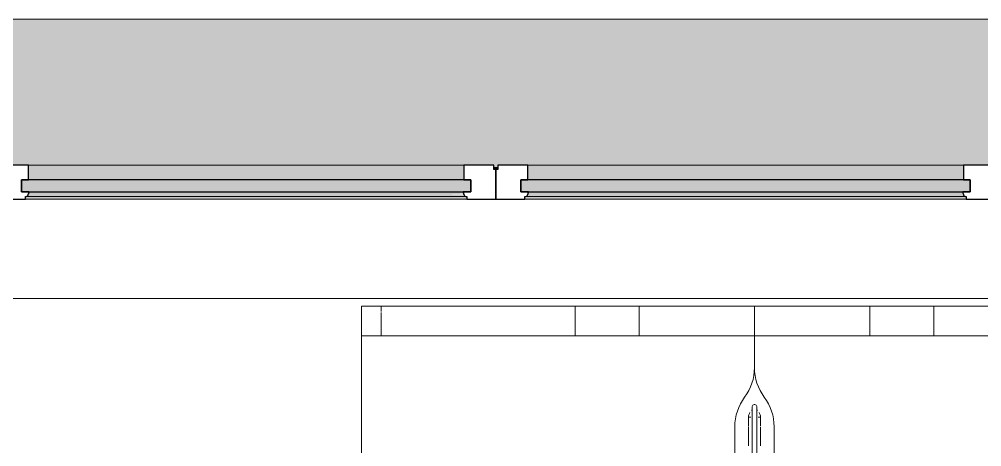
# Model space of a CAD drawing. Header units: millimetres. Extents: x 155920 to 295199, y -4084 to 97293.
# Drawn here: x 157955 to 159915, y 33943 to 34813 of the extents above; entities that cross this region are included whole.
import ezdxf

# ---------------------------------------------------------------- set-up
doc = ezdxf.new("R2010")
doc.units = ezdxf.units.MM
doc.header["$MEASUREMENT"] = 0
for name, color, linetype, lineweight in [('A-GLAZ', 7, 'CONTINUOUS', 9), ('I-FURN', 8, 'CONTINUOUS', 9), ('I-WALL', 7, 'CONTINUOUS', 9)]:
    doc.layers.add(name, color=color, linetype=linetype, lineweight=lineweight)

msp = doc.modelspace()

# ---------------------------------------------------------------- hatches: boundary and pattern name
at = {"layer": 'A-GLAZ'}
for points in [[(159942.8, 34511.5), (159942.8, 34813.2), (157908.7, 34813.2), (157908.7, 34511.5), (157913, 34511.5), (157913, 34516.2), (158921.4, 34516.2), (158921.4, 34511.5), (158930, 34511.5), (158930, 34516.2), (159938.5, 34516.2), (159938.5, 34511.5)], [(158860.5, 34486.2), (158860.5, 34516.2), (157973.9, 34516.2), (157973.9, 34486.2), (158835.1, 34486.2)], [(159877.6, 34486.2), (159877.6, 34516.2), (158990.9, 34516.2), (158990.9, 34486.2), (159732.1, 34486.2)], [(158874.5, 34462.3), (158874.5, 34486.2), (157959.9, 34486.2), (157959.9, 34462.3), (158835.1, 34462.3)], [(159891.6, 34462.3), (159891.6, 34486.2), (158976.9, 34486.2), (158976.9, 34462.3), (159732.1, 34462.3)], [(158864.9, 34452.3), (158861.6, 34454.6), (158860.3, 34457.2), (157973.7, 34457.2), (157971.9, 34453.6), (157971.7, 34452.3), (158862.7, 34452.3)], [(158835.1, 34457.2), (158860.5, 34458.3), (158859.3, 34461.2), (157975.1, 34461.2), (157973.9, 34457.2), (158536.1, 34457.2)], [(158859.3, 34461.2), (158859.3, 34462.3), (158835.1, 34461.2)], [(158984.9, 34452.3), (158987.8, 34452.8), (158986.4, 34452.9)], [(159882.1, 34452.3), (159878.7, 34454.6), (159877.4, 34457.2), (158990.7, 34457.2), (158988.9, 34453.6), (158988.7, 34452.3), (159879.8, 34452.3)], [(159877.8, 34457.2), (159876.4, 34461.2), (158992.1, 34461.2), (158990.9, 34457.2), (159877.6, 34457.2)], [(159876.4, 34461.2), (159876.4, 34462.3), (159732.1, 34461.2)], [(158835.1, 34447.3), (158866.5, 34447.3), (158866.5, 34452.3), (157967.9, 34452.3), (157967.9, 34447.3), (158536.1, 34447.3)], [(159877.8, 34447.3), (159883.6, 34447.3), (159883.6, 34452.3), (158984.9, 34452.3), (158984.9, 34447.3), (159732.1, 34447.3)]]:
    msp.add_hatch(color=256, dxfattribs=at).paths.add_polyline_path(points, flags=0)
h = msp.add_hatch(color=256, dxfattribs=at)
h.paths.add_polyline_path([(159942.8, 34509.4), (159942.8, 34511.5), (159938.5, 34511.5), (159938.5, 34509.4)], flags=0)
h.paths.add_polyline_path([(158930, 34509.4), (158930, 34511.5), (158921.4, 34511.1), (158921.4, 34509.4), (158926.3, 34509.4)], flags=0)
h.paths.add_polyline_path([(157908.7, 34509.4), (157913, 34509.4), (157913, 34511.5), (157908.7, 34511.5)], flags=0)

# ---------------------------------------------------------------- linework, layer by layer
for p, q in [((159942.8, 34813.2), (157908.7, 34813.2)), ((158860.5, 34516.2), (157973.9, 34516.2)), ((158930, 34511.5), (158921.4, 34511.5)), ((159877.6, 34516.2), (158990.9, 34516.2)), ((158930, 34509.4), (158921.4, 34509.4)), ((158859.3, 34461.2), (157975.1, 34461.2)), ((159876.4, 34461.2), (158992.1, 34461.2)), ((157969.4, 34452.3), (157967.9, 34452.3)), ((157967.9, 34447.3), (158866.5, 34447.3)), ((158864.9, 34452.3), (157969.4, 34452.3)), ((158866.5, 34452.3), (158864.9, 34452.3)), ((158986.4, 34452.3), (158984.9, 34452.3)), ((158984.9, 34447.3), (159883.6, 34447.3)), ((159882.1, 34452.3), (158986.4, 34452.3)), ((159883.6, 34452.3), (159882.1, 34452.3))]:
    msp.add_line(p, q, dxfattribs=at)
at = {"layer": 'A-GLAZ', "lineweight": 30}
for p, q in [((157973.9, 34516.2), (157913, 34516.2)), ((157973.9, 34486.2), (157973.9, 34516.2)), ((158921.4, 34516.2), (158860.5, 34516.2)), ((158860.5, 34516.2), (158860.5, 34486.2)), ((158921.4, 34507.2), (158921.4, 34516.2)), ((158990.9, 34516.2), (158930, 34516.2)), ((158930, 34516.2), (158930, 34507.2)), ((158990.9, 34486.2), (158990.9, 34516.2)), ((159938.5, 34516.2), (159877.6, 34516.2)), ((159877.6, 34516.2), (159877.6, 34486.2)), ((158925.7, 34507.2), (158921.4, 34507.2)), ((158930, 34507.2), (158925.7, 34507.2)), ((158925.7, 34507.2), (158925.7, 34447.3)), ((158925.7, 34447.3), (158925.7, 34507.2)), ((158874.5, 34486.2), (157959.9, 34486.2)), ((157959.9, 34486.2), (157959.9, 34462.3)), ((157959.9, 34462.3), (157959.9, 34486.2)), ((157959.9, 34486.2), (157973.9, 34486.2)), ((158860.5, 34486.2), (158874.5, 34486.2)), ((158874.5, 34462.3), (158874.5, 34486.2)), ((158874.5, 34486.2), (158874.5, 34462.3)), ((159891.6, 34486.2), (158976.9, 34486.2)), ((158976.9, 34486.2), (158976.9, 34462.3)), ((158976.9, 34462.3), (158976.9, 34486.2)), ((158976.9, 34486.2), (158990.9, 34486.2)), ((159877.6, 34486.2), (159891.6, 34486.2)), ((159891.6, 34462.3), (159891.6, 34486.2)), ((159891.6, 34486.2), (159891.6, 34462.3)), ((157959.9, 34462.3), (158874.5, 34462.3)), ((157975.1, 34462.3), (157959.9, 34462.3)), ((157975.1, 34461.2), (157975.1, 34462.3)), ((158874.5, 34462.3), (158859.3, 34462.3)), ((158859.3, 34462.3), (158859.3, 34461.2)), ((158976.9, 34462.3), (159891.6, 34462.3)), ((158992.1, 34462.3), (158976.9, 34462.3)), ((158992.1, 34461.2), (158992.1, 34462.3)), ((159891.6, 34462.3), (159876.4, 34462.3)), ((159876.4, 34462.3), (159876.4, 34461.2)), ((157908.7, 34447.3), (157967.9, 34447.3)), ((157967.9, 34447.3), (157967.9, 34452.3)), ((157967.9, 34452.3), (157969.4, 34452.3)), ((158864.9, 34452.3), (158866.5, 34452.3)), ((158866.5, 34452.3), (158866.5, 34447.3)), ((158866.5, 34447.3), (158925.7, 34447.3)), ((158925.7, 34447.3), (158984.9, 34447.3)), ((158984.9, 34447.3), (158984.9, 34452.3)), ((158984.9, 34452.3), (158986.4, 34452.3)), ((159882.1, 34452.3), (159883.6, 34452.3)), ((159883.6, 34452.3), (159883.6, 34447.3)), ((159883.6, 34447.3), (159942.8, 34447.3))]:
    msp.add_line(p, q, dxfattribs=at)
for centre, radius, start, end in [((157968.3, 34457.6), 5.36, 281.9524, 356.5739), ((157981.1, 34456.8), 7.4, 143.4261, 176.5739), ((158853.3, 34456.8), 7.4, 3.4261, 36.5739), ((158866, 34457.6), 5.36, 183.4261, 258.0476), ((158985.3, 34457.6), 5.36, 281.9524, 356.5739), ((158998.1, 34456.8), 7.4, 143.4261, 176.5739), ((159870.5, 34456.8), 7.4, 3.4261, 36.5739), ((159883.2, 34457.6), 5.36, 183.4261, 258.0476)]:
    msp.add_arc(centre, radius, start, end, dxfattribs=at)
at = {"layer": 'A-GLAZ'}
for points, knots in [([(157969.4, 34452.3), (157969.9, 34452.4), (157970.6, 34452.6), (157971.4, 34453.1), (157971.7, 34453.4), (157971.9, 34453.6)], [0, 0, 0, 0, 0.2, 0.3, 0.4, 0.4, 0.4, 0.4]), ([(157972.8, 34454.6), (157972.9, 34454.8), (157973.2, 34455.2), (157973.5, 34456.1), (157973.6, 34456.8), (157973.7, 34457.2)], [0.6, 0.6, 0.6, 0.6, 0.7, 0.8, 1, 1, 1, 1]), ([(158860.7, 34457.2), (158860.7, 34456.8), (158860.9, 34456.1), (158861.2, 34455.2), (158861.4, 34454.8), (158861.6, 34454.6)], [-1, -1, -1, -1, -0.8, -0.7, -0.6, -0.6, -0.6, -0.6]), ([(158862.5, 34453.6), (158862.6, 34453.4), (158863, 34453.1), (158863.8, 34452.6), (158864.5, 34452.4), (158864.9, 34452.3)], [-0.4, -0.4, -0.4, -0.4, -0.3, -0.2, 0, 0, 0, 0]), ([(158986.4, 34452.3), (158986.9, 34452.4), (158987.6, 34452.6), (158988.4, 34453.1), (158988.7, 34453.4), (158988.9, 34453.6)], [0, 0, 0, 0, 0.2, 0.3, 0.4, 0.4, 0.4, 0.4]), ([(158989.8, 34454.6), (158989.9, 34454.8), (158990.2, 34455.2), (158990.5, 34456.1), (158990.6, 34456.8), (158990.7, 34457.2)], [0.6, 0.6, 0.6, 0.6, 0.7, 0.8, 1, 1, 1, 1]), ([(159877.8, 34457.2), (159877.9, 34456.8), (159878, 34456.1), (159878.4, 34455.2), (159878.6, 34454.8), (159878.7, 34454.6)], [-1, -1, -1, -1, -0.8, -0.7, -0.6, -0.6, -0.6, -0.6]), ([(159879.6, 34453.6), (159879.8, 34453.4), (159880.2, 34453.1), (159881, 34452.6), (159881.6, 34452.4), (159882.1, 34452.3)], [-0.4, -0.4, -0.4, -0.4, -0.3, -0.2, 0, 0, 0, 0])]:
    msp.add_open_spline(points, degree=3, knots=knots, dxfattribs=at)
for points in [[(157974.4, 34460), (157974.6, 34460.4), (157974.8, 34460.8), (157975.1, 34461.2)], [(158859.3, 34461.2), (158859.5, 34460.8), (158859.8, 34460.4), (158860, 34460)], [(158991.4, 34460), (158991.6, 34460.4), (158991.8, 34460.8), (158992.1, 34461.2)], [(159876.4, 34461.2), (159876.7, 34460.8), (159876.9, 34460.4), (159877.1, 34460)]]:
    msp.add_open_spline(points, degree=3, dxfattribs=at)
at = {"layer": 'I-FURN'}
for p, q in [((159452.3, 34229.3), (158652.3, 34229.3)), ((158652.3, 34229.3), (158652.3, 32629.3)), ((158652.3, 32629.3), (158652.3, 34229.3)), ((158652.3, 34229.3), (159452.3, 34229.3)), ((158652.3, 34229.3), (159087.3, 34229.3)), ((158692.3, 34229.3), (158652.3, 34229.3)), ((158652.3, 34229.3), (158652.3, 34169.3)), ((158652.3, 34169.3), (158652.3, 34229.3)), ((160212.3, 34229.3), (158692.3, 34229.3)), ((158692.3, 34218.7), (158692.3, 34229.3)), ((158692.3, 34218.7), (158692.3, 34229.3)), ((159087.3, 34229.3), (159217.3, 34229.3)), ((159087.3, 34169.3), (159087.3, 34229.3)), ((159087.3, 34169.3), (159087.3, 34229.3)), ((159217.3, 34229.3), (159687.3, 34229.3)), ((159217.3, 34169.3), (159217.3, 34229.3)), ((159217.3, 34169.3), (159217.3, 34229.3)), ((159452.3, 34104.3), (159452.3, 34229.3)), ((159452.3, 34229.3), (159452.3, 34104.3)), ((160252.3, 34229.3), (159452.3, 34229.3)), ((159452.3, 34229.3), (159452.3, 34104.3)), ((159452.3, 34104.3), (159452.3, 34229.3)), ((159452.3, 34229.3), (160252.3, 34229.3)), ((159687.3, 34229.3), (159817.7, 34229.3)), ((159687.3, 34169.3), (159687.3, 34229.3)), ((159687.3, 34169.3), (159687.3, 34229.3)), ((159817.7, 34229.3), (160252.3, 34229.3)), ((159817.7, 34169.3), (159817.7, 34229.3)), ((159817.7, 34169.3), (159817.7, 34229.3)), ((158692.3, 34169.3), (158692.3, 34216.4)), ((158692.3, 34169.3), (158692.3, 34216.4)), ((158652.3, 34169.3), (158692.3, 34169.3)), ((159087.3, 34169.3), (158652.3, 34169.3)), ((158692.3, 34169.3), (160212.3, 34169.3)), ((159217.3, 34169.3), (159087.3, 34169.3)), ((159687.3, 34169.3), (159217.3, 34169.3)), ((159817.7, 34169.3), (159687.3, 34169.3)), ((160252.3, 34169.3), (159817.7, 34169.3)), ((159447.3, 34024.3), (159447.3, 34024.3)), ((159447.3, 34024.3), (159447.3, 34024.1)), ((159447.3, 34024.1), (159447.3, 34023.7)), ((159447.3, 34023.7), (159447.3, 34023.3)), ((159447.3, 34023.3), (159447.3, 34022.7)), ((159447.3, 34022.7), (159447.3, 34022)), ((159447.3, 34022), (159447.3, 34021.2)), ((159457.3, 34024.2), (159457.3, 34024.3)), ((159457.3, 34024.3), (159457.3, 34024.3)), ((159457.3, 34024), (159457.3, 34024.2)), ((159457.3, 34023.6), (159457.3, 34024)), ((159457.3, 34023.1), (159457.3, 34023.6)), ((159457.3, 34022.5), (159457.3, 34023.1)), ((159457.3, 34021.8), (159457.3, 34022.5)), ((159457.3, 34020.9), (159457.3, 34021.8)), ((159445.1, 34003.4), (159439.8, 34003.4)), ((159439.8, 33985.8), (159439.8, 34003.4)), ((159447.3, 34021.2), (159447.3, 34020.2)), ((159447.3, 34020.2), (159447.3, 34019.1)), ((159447.3, 34019.1), (159447.3, 34017.9)), ((159447.3, 34017.9), (159447.3, 34016.6)), ((159447.3, 34016.6), (159447.3, 34015.2)), ((159447.3, 34015.2), (159447.3, 34013.6)), ((159447.3, 34013.6), (159447.3, 34012)), ((159447.3, 34012), (159447.3, 34010.2)), ((159447.3, 34010.2), (159447.3, 34008.3)), ((159447.3, 34008.3), (159447.3, 34006.3)), ((159447.3, 34006.3), (159447.3, 34004.2)), ((159447.3, 34004.2), (159447.3, 34002.1)), ((159447.3, 34002.1), (159447.3, 33999.8)), ((159457.3, 34019.9), (159457.3, 34020.9)), ((159457.3, 34018.8), (159457.3, 34019.9)), ((159457.3, 34017.6), (159457.3, 34018.8)), ((159457.3, 34016.2), (159457.3, 34017.6)), ((159457.3, 34014.8), (159457.3, 34016.2)), ((159457.3, 34013.2), (159457.3, 34014.8)), ((159457.3, 34011.5), (159457.3, 34013.2)), ((159457.3, 34009.7), (159457.3, 34011.5)), ((159457.3, 34007.8), (159457.3, 34009.7)), ((159457.3, 34005.8), (159457.3, 34007.8)), ((159457.3, 34003.7), (159457.3, 34005.8)), ((159457.3, 34001.5), (159457.3, 34003.7)), ((159464.8, 34003.4), (159459.6, 34003.4)), ((159464.8, 34003.4), (159464.8, 33985.8)), ((159412.3, 33080.6), (159412.3, 33984.3)), ((159412.3, 33984.3), (159412.3, 33080.6)), ((159439.8, 33997.4), (159439.8, 33998.8)), ((159439.8, 33968.7), (159439.8, 33984.5)), ((159447.3, 33999.8), (159447.3, 33997.4)), ((159447.3, 33997.4), (159447.3, 33995)), ((159447.3, 33995), (159447.3, 33992.4)), ((159447.3, 33992.4), (159447.3, 33989.8)), ((159447.3, 33989.8), (159447.3, 33987.1)), ((159447.3, 33987.1), (159447.3, 33984.4)), ((159447.3, 33984.4), (159447.3, 33981.6)), ((159457.3, 33999.2), (159457.3, 34001.5)), ((159457.3, 33996.8), (159457.3, 33999.2)), ((159457.3, 33994.3), (159457.3, 33996.8)), ((159457.3, 33991.7), (159457.3, 33994.3)), ((159457.3, 33989.1), (159457.3, 33991.7)), ((159457.3, 33986.4), (159457.3, 33989.1)), ((159457.3, 33983.6), (159457.3, 33986.4)), ((159457.3, 33980.8), (159457.3, 33983.6)), ((159464.8, 33984), (159464.8, 33969.7)), ((159464.9, 33998.8), (159464.9, 33997.4)), ((159492.3, 33984.3), (159492.3, 33080.6)), ((159492.3, 33080.6), (159492.3, 33984.3)), ((159439.8, 33963.9), (159439.8, 33968.8)), ((159439.8, 33945.5), (159439.8, 33963.2)), ((159447.3, 33981.6), (159447.3, 33978.7)), ((159447.3, 33978.7), (159447.3, 33975.7)), ((159447.3, 33975.7), (159447.3, 33972.7)), ((159447.3, 33972.7), (159447.3, 33969.7)), ((159447.3, 33969.7), (159447.3, 33966.6)), ((159447.3, 33966.6), (159447.3, 33963.5)), ((159447.3, 33963.5), (159447.3, 33960.3)), ((159457.3, 33977.9), (159457.3, 33980.8)), ((159457.3, 33974.9), (159457.3, 33977.9)), ((159457.3, 33971.9), (159457.3, 33974.9)), ((159457.3, 33968.9), (159457.3, 33971.9)), ((159457.3, 33965.8), (159457.3, 33968.9)), ((159457.3, 33962.6), (159457.3, 33965.8)), ((159464.8, 33963.2), (159464.8, 33945.5)), ((159464.9, 33968.8), (159464.9, 33963.9)), ((159447.3, 33960.3), (159447.3, 33957.2)), ((159447.3, 33957.2), (159447.3, 33954)), ((159447.3, 33954), (159447.3, 33950.8)), ((159447.3, 33950.8), (159447.3, 33947.5)), ((159447.3, 33947.5), (159447.3, 33944.3)), ((159447.3, 33944.3), (159447.3, 33943.4)), ((159447.3, 33943.4), (159447.3, 32905.2)), ((159457.3, 33959.5), (159457.3, 33962.6)), ((159457.3, 33956.3), (159457.3, 33959.5)), ((159457.3, 33953.1), (159457.3, 33956.3)), ((159457.3, 33949.9), (159457.3, 33953.1)), ((159457.3, 33946.7), (159457.3, 33949.9)), ((159457.3, 33943.4), (159457.3, 33946.7)), ((159457.3, 32905.2), (159457.3, 33943.4))]:
    msp.add_line(p, q, dxfattribs=at)
for centre, radius, start, end in [((159352.3, 34104.3), 100, 323.1301, 0), ((159352.3, 34104.3), 100, 323.1301, 0), ((159552.3, 34104.3), 100, 180, 216.8699), ((159552.3, 34104.3), 100, 180, 216.8699), ((159512.3, 33984.3), 100, 143.1301, 180), ((159512.3, 33984.3), 100, 143.1301, 180), ((159392.3, 33984.3), 100, 0, 36.8699), ((159392.3, 33984.3), 100, 0, 36.8699), ((159452.3, 34024.3), 5, 353.0848, 201.8252), ((159463.3, 34001.1), 23.6, 149.1436, 174.3336), ((159452.3, 34011.5), 8.51, 125.5405, 136.5486), ((159452.3, 34011.5), 8.51, 43.4514, 54.4595), ((159441.4, 34001.1), 23.6, 5.6664, 30.8564)]:
    msp.add_arc(centre, radius, start, end, dxfattribs=at)
at = {"layer": 'I-WALL'}
msp.add_line((159942.8, 34245.3), (157908.7, 34245.3), dxfattribs=at)

doc.saveas('drawing.dxf')
